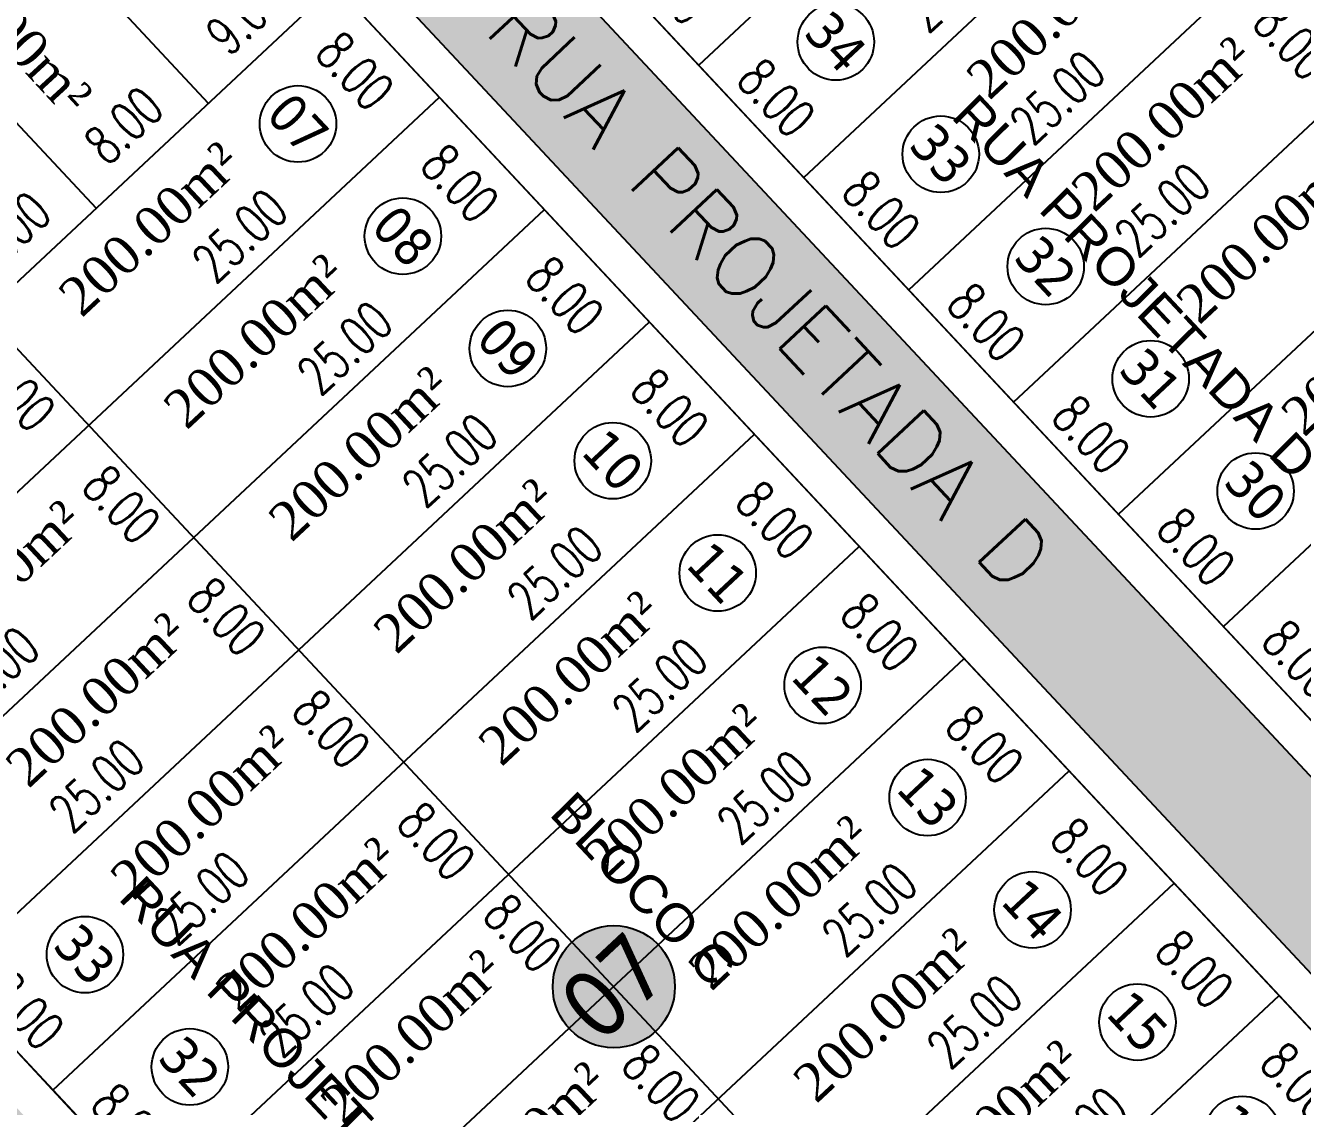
# Model space of a CAD drawing. Header units: metres. Extents: x 437145 to 437701, y 9614495 to 9615043.
# Drawn here: x 437364.6 to 437431.1, y 9614734.7 to 9614791 of the extents above; entities that cross this region are included whole.
import ezdxf

# ---------------------------------------------------------------- set-up
doc = ezdxf.new("R2010")
doc.units = ezdxf.units.M
doc.header["$PDMODE"] = 35
doc.header["$PDSIZE"] = 0.1
for name, color, linetype in [('ADUTORA', 90, 'Continuous'), ('Auxiliar', 7, 'Continuous'), ('COTAS', 10, 'Continuous'), ('Layer3', 1, 'Continuous'), ('M_FIO', 32, 'Continuous'), ('ÁREA', 7, 'Continuous')]:
    doc.layers.add(name, color=color, linetype=linetype)
doc.styles.add('ARIAL', font='arial.ttf')
doc.styles.add('COTAS', font='romans.shx', dxfattribs={"width": 0.7})
doc.styles.add('symplex', font='simplex.shx', dxfattribs={"bigfont": 'bigfont.shx'})
doc.styles.add('tahoma', font='tahoma.ttf')
doc.styles.add('ÁREA', font='times.ttf', dxfattribs={"height": 2})
doc.dimstyles.new('C-75', dxfattribs={"dimtxt": 2, "dimasz": 0.2, "dimexe": 0, "dimexo": 0, "dimgap": 1, "dimtad": 0, "dimzin": 4, "dimdsep": 46, "dimtxsty": 'COTAS', "dimblk1": 'BOL-COT', "dimblk2": 'BOL-COT', "dimsah": 1, "dimcen": 0.1, "dimse1": 1, "dimse2": 1, "dimsd1": 1, "dimsd2": 1, "dimclrd": 8, "dimclre": 256, "dimaunit": 1, "dimadec": 3, "dimazin": 0, "dimtfac": 0.5, "dimtix": 1, "dimtmove": 0, "dimatfit": 3, "dimldrblk": 'BOL-COT', "dimfxl": 1, "dimtolj": 1, "dimtzin": 0, "dimarcsym": 0})

# ---------------------------------------------------------------- blocks, each defined once
blk = doc.blocks.new('*D365')
at = {"layer": 'Defpoints', "color": 0, "transparency": 16777216}
for p in [(2593.273511993223, 1127.708758509117), (2585.273579107271, 1125.548344210121), (2593.273579103722, 1125.548592748451)]:
    blk.add_point(p, dxfattribs=at)
at = {"layer": 'Layer3', "transparency": 16777216, "insert": (2589.273511994998, 1127.708634239952), "char_height": 2, "attachment_point": 5, "rotation": 0.0017800246711557725, "style": 'COTAS'}
blk.add_mtext('\\A1;8.00', dxfattribs=at)
blk = doc.blocks.new('BOL-COT')
at = {"layer": 'COTAS'}
for p, q in [((-1.999999999999943, 8.53e-14), (2, 8.53e-14)), ((0, -2.999999999999971), (0, 3.000000000000028))]:
    blk.add_line(p, q, dxfattribs=at)
blk.add_circle((0, 0), 0.4, dxfattribs=at)
blk = doc.blocks.new('*D367')
at = {"layer": 'Defpoints', "color": 0, "transparency": 16777216}
for p in [(2593.27269027268, 1150.548592303279), (2591.643103633856, 1125.548570678549), (2593.273579102032, 1125.548628647211)]:
    blk.add_point(p, dxfattribs=at)
at = {"layer": 'Layer3', "transparency": 16777216, "insert": (2591.64265921918, 1138.048552506583), "char_height": 2, "attachment_point": 5, "rotation": 270.00203704978435, "style": 'COTAS'}
blk.add_mtext('\\A1;25.00', dxfattribs=at)
blk = doc.blocks.new('*D368')
at = {"layer": 'Defpoints', "color": 0, "transparency": 16777216}
for p in [(2601.273511989958, 1127.709042935032), (2593.273579102616, 1125.548628639761), (2601.273579098948, 1125.548877172503)]:
    blk.add_point(p, dxfattribs=at)
at = {"layer": 'Layer3', "transparency": 16777216, "insert": (2597.273511991792, 1127.708918668661), "char_height": 2, "attachment_point": 5, "rotation": 0.0017799846505465067, "style": 'COTAS'}
blk.add_mtext('\\A1;8.00', dxfattribs=at)
blk = doc.blocks.new('*D370')
at = {"layer": 'Defpoints', "color": 0, "transparency": 16777216}
for p in [(2601.272690268026, 1150.548876731056), (2599.643103630132, 1125.54885510073), (2601.273579097494, 1125.5489130694)]:
    blk.add_point(p, dxfattribs=at)
at = {"layer": 'Layer3', "transparency": 16777216, "insert": (2599.642659215397, 1138.048836931559), "char_height": 2, "attachment_point": 5, "rotation": 270.0020370500507, "style": 'COTAS'}
blk.add_mtext('\\A1;25.00', dxfattribs=at)
blk = doc.blocks.new('*D373')
at = {"layer": 'Defpoints', "color": 0, "transparency": 16777216}
for p in [(2601.273508368487, 1127.549213817674), (2601.273579097902, 1125.548914814699), (2610.273579100986, 1125.549233049485)]:
    blk.add_point(p, dxfattribs=at)
at = {"layer": 'Layer3', "transparency": 16777216, "insert": (2605.773508370029, 1127.549372935067), "char_height": 2, "attachment_point": 5, "rotation": 0.0020259455712132377, "style": 'COTAS'}
blk.add_mtext('\\A1;9.00', dxfattribs=at)
blk = doc.blocks.new('*D374')
at = {"layer": 'Defpoints', "color": 0, "transparency": 16777216}
for p in [(2610.273579100753, 1125.54923304576), (2607.994144221093, 1117.549151997781), (2610.273863527715, 1117.549233049486)]:
    blk.add_point(p, dxfattribs=at)
at = {"layer": 'Layer3', "transparency": 16777216, "insert": (2607.994002007612, 1121.549151995918), "char_height": 2, "attachment_point": 5, "rotation": 270.0020370580631, "style": 'COTAS'}
blk.add_mtext('\\A1;8.00', dxfattribs=at)
blk = doc.blocks.new('*D375')
at = {"layer": 'Defpoints', "color": 0, "transparency": 16777216}
for p in [(2585.273797940639, 1119.392078413028), (2585.273863491568, 1117.548344221297), (2610.273863527074, 1117.549233055073)]:
    blk.add_point(p, dxfattribs=at)
at = {"layer": 'Layer3', "transparency": 16777216, "insert": (2597.773797958392, 1119.392522829916), "char_height": 2, "attachment_point": 5, "rotation": 0.0020370569586835563, "style": 'COTAS'}
blk.add_mtext('\\A1;25.00', dxfattribs=at)
blk = doc.blocks.new('*D377')
at = {"layer": 'Defpoints', "color": 0, "transparency": 16777216}
for p in [(2581.176768762257, 1125.370342817488), (2581.17705318823, 1117.370342824939), (2583.707675466657, 1117.370432796777)]:
    blk.add_point(p, dxfattribs=at)
at = {"layer": 'Layer3', "transparency": 16777216, "insert": (2583.707533253672, 1121.370432800013), "char_height": 2, "attachment_point": 5, "rotation": 270.00203705097704, "style": 'COTAS'}
blk.add_mtext('\\A1;8.00', dxfattribs=at)
blk = doc.blocks.new('*D378')
at = {"layer": 'Defpoints', "color": 0, "transparency": 16777216}
for p in [(2585.273073428746, 1119.583527488965), (2560.27386386334, 1117.538638661015), (2585.273863532663, 1117.54834422316)]:
    blk.add_point(p, dxfattribs=at)
at = {"layer": 'Layer3', "transparency": 16777216, "insert": (2572.773073594084, 1119.578674707893), "char_height": 2, "attachment_point": 5, "rotation": 0.02224350912404781, "style": 'COTAS'}
blk.add_mtext('\\A1;25.00', dxfattribs=at)
blk = doc.blocks.new('*D379')
at = {"layer": 'Defpoints', "color": 0, "transparency": 16777216}
for p in [(2610.273863527774, 1117.549233051348), (2607.994428646834, 1109.549152003965), (2610.274147952639, 1109.549233055073)]:
    blk.add_point(p, dxfattribs=at)
at = {"layer": 'Layer3', "transparency": 16777216, "insert": (2607.9942864344, 1113.549152002103), "char_height": 2, "attachment_point": 5, "rotation": 270.00203704305534, "style": 'COTAS'}
blk.add_mtext('\\A1;8.00', dxfattribs=at)
blk = doc.blocks.new('*D380')
at = {"layer": 'Defpoints', "color": 0, "transparency": 16777216}
for p in [(2585.274082367003, 1111.392078422341), (2585.274147917656, 1109.548344228747), (2610.274147951941, 1109.549233058798)]:
    blk.add_point(p, dxfattribs=at)
at = {"layer": 'Layer3', "transparency": 16777216, "insert": (2597.774082384144, 1111.392522837366), "char_height": 2, "attachment_point": 5, "rotation": 0.002037048421005068, "style": 'COTAS'}
blk.add_mtext('\\A1;25.00', dxfattribs=at)
blk = doc.blocks.new('*D382')
at = {"layer": 'Defpoints', "color": 0, "transparency": 16777216}
for p in [(2581.177053187299, 1117.370342823076), (2581.177337613272, 1109.370342832389), (2583.707959892515, 1109.370432804227)]:
    blk.add_point(p, dxfattribs=at)
at = {"layer": 'Layer3', "transparency": 16777216, "insert": (2583.707817679528, 1113.370432805601), "char_height": 2, "attachment_point": 5, "rotation": 270.0020370509775, "style": 'COTAS'}
blk.add_mtext('\\A1;8.00', dxfattribs=at)
blk = doc.blocks.new('*D383')
at = {"layer": 'Defpoints', "color": 0, "transparency": 16777216}
for p in [(2585.273357853785, 1111.583527496415), (2560.274148288207, 1109.53863866474), (2585.274147957703, 1109.548344226885)]:
    blk.add_point(p, dxfattribs=at)
at = {"layer": 'Layer3', "transparency": 16777216, "insert": (2572.773358019037, 1111.578674715343), "char_height": 2, "attachment_point": 5, "rotation": 0.022243509123881653, "style": 'COTAS'}
blk.add_mtext('\\A1;25.00', dxfattribs=at)
blk = doc.blocks.new('*D384')
at = {"layer": 'Defpoints', "color": 0, "transparency": 16777216}
for p in [(2610.274147951824, 1109.549233056936), (2607.994713062036, 1101.549152013229), (2610.274432376865, 1101.549233064386)]:
    blk.add_point(p, dxfattribs=at)
at = {"layer": 'Layer3', "transparency": 16777216, "insert": (2607.994570849516, 1105.549152009503), "char_height": 2, "attachment_point": 5, "rotation": 270.0020370443069, "style": 'COTAS'}
blk.add_mtext('\\A1;8.00', dxfattribs=at)
blk = doc.blocks.new('*D385')
at = {"layer": 'Defpoints', "color": 0, "transparency": 16777216}
for p in [(2585.274366790938, 1103.392078431654), (2585.274432341592, 1101.548344238061), (2610.27443237611, 1101.549233068112)]:
    blk.add_point(p, dxfattribs=at)
at = {"layer": 'Layer3', "transparency": 16777216, "insert": (2597.774366808196, 1103.39252284668), "char_height": 2, "attachment_point": 5, "rotation": 0.002037048421005068, "style": 'COTAS'}
blk.add_mtext('\\A1;25.00', dxfattribs=at)
blk = doc.blocks.new('*D387')
at = {"layer": 'Defpoints', "color": 0, "transparency": 16777216}
for p in [(2581.177337611409, 1109.370342832389), (2581.17762203843, 1101.370342843565), (2583.708244317381, 1101.370432815735)]:
    blk.add_point(p, dxfattribs=at)
at = {"layer": 'Layer3', "transparency": 16777216, "insert": (2583.70810210387, 1105.370432813051), "char_height": 2, "attachment_point": 5, "rotation": 270.00203705848185, "style": 'COTAS'}
blk.add_mtext('\\A1;8.00', dxfattribs=at)
blk = doc.blocks.new('*D388')
at = {"layer": 'Defpoints', "color": 0, "transparency": 16777216}
for p in [(2585.273642278658, 1103.58352749269), (2560.274432712491, 1101.538638675916), (2585.274432382571, 1101.548344238061)]:
    blk.add_point(p, dxfattribs=at)
at = {"layer": 'Layer3', "transparency": 16777216, "insert": (2572.773642443618, 1103.578674711618), "char_height": 2, "attachment_point": 5, "rotation": 0.02224350912337172, "style": 'COTAS'}
blk.add_mtext('\\A1;25.00', dxfattribs=at)
blk = doc.blocks.new('*D389')
at = {"layer": 'Defpoints', "color": 0, "transparency": 16777216}
for p in [(2610.274432378671, 1101.549233066249), (2607.994997497149, 1093.549152014561), (2610.274716805574, 1093.549233066249)]:
    blk.add_point(p, dxfattribs=at)
at = {"layer": 'Layer3', "transparency": 16777216, "insert": (2607.994855283696, 1097.549152014561), "char_height": 2, "attachment_point": 5, "rotation": 270.0020370576452, "style": 'COTAS'}
blk.add_mtext('\\A1;8.00', dxfattribs=at)
blk = doc.blocks.new('*D390')
at = {"layer": 'Defpoints', "color": 0, "transparency": 16777216}
for p in [(2585.274651218969, 1095.392078439105), (2585.274716769485, 1093.548344241786), (2610.274716803828, 1093.549233069974)]:
    blk.add_point(p, dxfattribs=at)
at = {"layer": 'Layer3', "transparency": 16777216, "insert": (2597.77465123614, 1095.392522853199), "char_height": 2, "attachment_point": 5, "rotation": 0.002037044152142905, "style": 'COTAS'}
blk.add_mtext('\\A1;25.00', dxfattribs=at)
blk = doc.blocks.new('*D391')
at = {"layer": 'Defpoints', "color": 0, "transparency": 16777216}
for p in [(2560.274432400615, 1101.54745540801), (2560.274716825714, 1093.547455409873), (2562.066881121626, 1093.547519126936)]:
    blk.add_point(p, dxfattribs=at)
at = {"layer": 'Layer3', "transparency": 16777216, "insert": (2562.066738909076, 1097.547519126004), "char_height": 2, "attachment_point": 5, "rotation": 270.00203704472233, "style": 'COTAS'}
blk.add_mtext('\\A1;8.00', dxfattribs=at)
blk = doc.blocks.new('*D392')
at = {"layer": 'Defpoints', "color": 0, "transparency": 16777216}
for p in [(2581.177622040176, 1101.37034283984), (2581.177906465159, 1093.370342845428), (2583.708528746817, 1093.370432816954)]:
    blk.add_point(p, dxfattribs=at)
at = {"layer": 'Layer3', "transparency": 16777216, "insert": (2583.708386534325, 1097.37043282609), "char_height": 2, "attachment_point": 5, "rotation": 270.0020370438896, "style": 'COTAS'}
blk.add_mtext('\\A1;8.00', dxfattribs=at)
blk = doc.blocks.new('*D393')
at = {"layer": 'Defpoints', "color": 0, "transparency": 16777216}
for p in [(2585.273926706397, 1095.583527502003), (2560.274717140093, 1093.538638677779), (2585.274716810463, 1093.548344241786)]:
    blk.add_point(p, dxfattribs=at)
at = {"layer": 'Layer3', "transparency": 16777216, "insert": (2572.773926871212, 1095.57867472), "char_height": 2, "attachment_point": 5, "rotation": 0.0222435133919821, "style": 'COTAS'}
blk.add_mtext('\\A1;25.00', dxfattribs=at)
blk = doc.blocks.new('*D394')
at = {"layer": 'Defpoints', "color": 0, "transparency": 16777216}
for p in [(2610.274716801731, 1093.549233064386), (2607.995281917357, 1085.549152024156), (2610.275001227646, 1085.549233075562)]:
    blk.add_point(p, dxfattribs=at)
at = {"layer": 'Layer3', "transparency": 16777216, "insert": (2607.9951397044, 1089.549152018568), "char_height": 2, "attachment_point": 5, "rotation": 270.00203705056106, "style": 'COTAS'}
blk.add_mtext('\\A1;8.00', dxfattribs=at)
blk = doc.blocks.new('*D395')
at = {"layer": 'Defpoints', "color": 0, "transparency": 16777216}
for p in [(2585.274935642147, 1087.392078448418), (2585.275001192664, 1085.548344251099), (2610.27500122689, 1085.549233079287)]:
    blk.add_point(p, dxfattribs=at)
at = {"layer": 'Layer3', "transparency": 16777216, "insert": (2597.77493565926, 1087.392522862512), "char_height": 2, "attachment_point": 5, "rotation": 0.002037044152142905, "style": 'COTAS'}
blk.add_mtext('\\A1;25.00', dxfattribs=at)
blk = doc.blocks.new('*D396')
at = {"layer": 'Defpoints', "color": 0, "transparency": 16777216}
for p in [(2560.274716823619, 1093.54745540801), (2560.275001248718, 1085.547455415461), (2562.06716554591, 1085.547519132524)]:
    blk.add_point(p, dxfattribs=at)
at = {"layer": 'Layer3', "transparency": 16777216, "insert": (2562.067023333361, 1089.547519128799), "char_height": 2, "attachment_point": 5, "rotation": 270.0020370447238, "style": 'COTAS'}
blk.add_mtext('\\A1;8.00', dxfattribs=at)
blk = doc.blocks.new('*D397')
at = {"layer": 'Defpoints', "color": 0, "transparency": 16777216}
for p in [(2581.177906462249, 1093.370342843566), (2581.178190888279, 1085.370342849154), (2583.708813170578, 1085.37043282101)]:
    blk.add_point(p, dxfattribs=at)
at = {"layer": 'Layer3', "transparency": 16777216, "insert": (2583.708670957562, 1089.370432829815), "char_height": 2, "attachment_point": 5, "rotation": 270.0020370513935, "style": 'COTAS'}
blk.add_mtext('\\A1;8.00', dxfattribs=at)
blk = doc.blocks.new('*D398')
at = {"layer": 'Defpoints', "color": 0, "transparency": 16777216}
for p in [(2585.274211129604, 1087.583527526218), (2560.275001563214, 1085.53863868523), (2585.275001233526, 1085.548344247374)]:
    blk.add_point(p, dxfattribs=at)
at = {"layer": 'Layer3', "transparency": 16777216, "insert": (2572.774211294448, 1087.578674745146), "char_height": 2, "attachment_point": 5, "rotation": 0.022243509123153996, "style": 'COTAS'}
blk.add_mtext('\\A1;25.00', dxfattribs=at)
blk = doc.blocks.new('*D399')
at = {"layer": 'Defpoints', "color": 0, "transparency": 16777216}
for p in [(2610.275001228695, 1085.549233077425), (2607.995566350257, 1077.549152028147), (2610.275285653677, 1077.549233079287)]:
    blk.add_point(p, dxfattribs=at)
at = {"layer": 'Layer3', "transparency": 16777216, "insert": (2607.995424137766, 1081.549152027215), "char_height": 2, "attachment_point": 5, "rotation": 270.00203704388855, "style": 'COTAS'}
blk.add_mtext('\\A1;8.00', dxfattribs=at)
blk = doc.blocks.new('*D400')
at = {"layer": 'Defpoints', "color": 0, "transparency": 16777216}
for p in [(2585.275220067924, 1079.392078452143), (2585.275285618578, 1077.548344254825), (2610.275285652863, 1077.549233084875)]:
    blk.add_point(p, dxfattribs=at)
at = {"layer": 'Layer3', "transparency": 16777216, "insert": (2597.775220085066, 1079.392522867168), "char_height": 2, "attachment_point": 5, "rotation": 0.002037048421005068, "style": 'COTAS'}
blk.add_mtext('\\A1;25.00', dxfattribs=at)
blk = doc.blocks.new('*D401')
at = {"layer": 'Defpoints', "color": 0, "transparency": 16777216}
for p in [(2581.189262419672, 1086.813742069859), (2581.189546844888, 1078.813742081035), (2583.72016912608, 1078.813832052633)]:
    blk.add_point(p, dxfattribs=at)
at = {"layer": 'Layer3', "transparency": 16777216, "insert": (2583.720026913472, 1082.813832048658), "char_height": 2, "attachment_point": 5, "rotation": 270.0020370455585, "style": 'COTAS'}
blk.add_mtext('\\A1;8.00', dxfattribs=at)
blk = doc.blocks.new('*D402')
at = {"layer": 'Defpoints', "color": 0, "transparency": 16777216}
for p in [(2610.275285653794, 1077.54923308115), (2607.995850771748, 1069.549152033752), (2610.275570078719, 1069.549233084876)]:
    blk.add_point(p, dxfattribs=at)
at = {"layer": 'Layer3', "transparency": 16777216, "insert": (2607.995708559285, 1073.549152031889), "char_height": 2, "attachment_point": 5, "rotation": 270.0020370434722, "style": 'COTAS'}
blk.add_mtext('\\A1;8.00', dxfattribs=at)
blk = doc.blocks.new('*D403')
at = {"layer": 'Defpoints', "color": 0, "transparency": 16777216}
for p in [(2585.275504493161, 1071.392078454006), (2585.275570043677, 1069.548344260412), (2610.275570078894, 1069.5492330886)]:
    blk.add_point(p, dxfattribs=at)
at = {"layer": 'Layer3', "transparency": 16777216, "insert": (2597.775504510769, 1071.3925228681), "char_height": 2, "attachment_point": 5, "rotation": 0.0020370441520397727, "style": 'COTAS'}
blk.add_mtext('\\A1;25.00', dxfattribs=at)
blk = doc.blocks.new('*D405')
at = {"layer": 'Defpoints', "color": 0, "transparency": 16777216}
for p in [(2581.124103207864, 1076.178209221321), (2581.124387634883, 1068.178209230634), (2583.655009914533, 1068.178299202804)]:
    blk.add_point(p, dxfattribs=at)
at = {"layer": 'Layer3', "transparency": 16777216, "insert": (2583.654867701023, 1072.178299201983), "char_height": 2, "attachment_point": 5, "rotation": 270.0020370584814, "style": 'COTAS'}
blk.add_mtext('\\A1;8.00', dxfattribs=at)
blk = doc.blocks.new('*D406')
at = {"layer": 'Defpoints', "color": 0, "transparency": 16777216}
for p in [(2585.274779980621, 1071.58352752808), (2560.275570415159, 1069.538638696405), (2585.275570084539, 1069.54834425855)]:
    blk.add_point(p, dxfattribs=at)
at = {"layer": 'Layer3', "transparency": 16777216, "insert": (2572.774780145931, 1071.578674747008), "char_height": 2, "attachment_point": 5, "rotation": 0.022243509123984786, "style": 'COTAS'}
blk.add_mtext('\\A1;25.00', dxfattribs=at)
blk = doc.blocks.new('*D407')
at = {"layer": 'Defpoints', "color": 0, "transparency": 16777216}
for p in [(2610.275570078719, 1069.549233084875), (2607.996135197139, 1061.549152042484), (2610.275854505681, 1061.549233094189)]:
    blk.add_point(p, dxfattribs=at)
at = {"layer": 'Layer3', "transparency": 16777216, "insert": (2607.995992983657, 1065.549152037827), "char_height": 2, "attachment_point": 5, "rotation": 270.0020370580645, "style": 'COTAS'}
blk.add_mtext('\\A1;8.00', dxfattribs=at)
blk = doc.blocks.new('*D408')
at = {"layer": 'Defpoints', "color": 0, "transparency": 16777216}
for p in [(2585.275788918626, 1063.392078448418), (2585.275854469417, 1061.548344266), (2610.275854503934, 1061.549233097914)]:
    blk.add_point(p, dxfattribs=at)
at = {"layer": 'Layer3', "transparency": 16777216, "insert": (2597.775788935884, 1063.392522864375), "char_height": 2, "attachment_point": 5, "rotation": 0.00203705268987296, "style": 'COTAS'}
blk.add_mtext('\\A1;25.00', dxfattribs=at)
blk = doc.blocks.new('*D412')
at = {"layer": 'Defpoints', "color": 0, "transparency": 16777216}
for p in [(2610.275854503817, 1061.549233094188), (2607.996419622644, 1053.549152044645), (2610.276138929731, 1053.549233096051)]:
    blk.add_point(p, dxfattribs=at)
at = {"layer": 'Layer3', "transparency": 16777216, "insert": (2607.996277409687, 1057.549152043713), "char_height": 2, "attachment_point": 5, "rotation": 270.0020370505587, "style": 'COTAS'}
blk.add_mtext('\\A1;8.00', dxfattribs=at)
blk = doc.blocks.new('*D413')
at = {"layer": 'Defpoints', "color": 0, "transparency": 16777216}
for p in [(2585.276073343263, 1055.392078480083), (2585.276138893644, 1053.548344273451), (2610.276138928103, 1053.549233099777)]:
    blk.add_point(p, dxfattribs=at)
at = {"layer": 'Layer3', "transparency": 16777216, "insert": (2597.776073360493, 1055.392522893246), "char_height": 2, "attachment_point": 5, "rotation": 0.0020370398832807433, "style": 'COTAS'}
blk.add_mtext('\\A1;25.00', dxfattribs=at)
blk = doc.blocks.new('*D417')
at = {"layer": 'Defpoints', "color": 0, "transparency": 16777216}
for p in [(2610.276138928802, 1053.549233096051), (2607.99670404693, 1045.549152053975), (2610.276423354657, 1045.549233105364)]:
    blk.add_point(p, dxfattribs=at)
at = {"layer": 'Layer3', "transparency": 16777216, "insert": (2607.996561834001, 1049.549152049319), "char_height": 2, "attachment_point": 5, "rotation": 270.00203705014377, "style": 'COTAS'}
blk.add_mtext('\\A1;8.00', dxfattribs=at)
blk = doc.blocks.new('*D418')
at = {"layer": 'Defpoints', "color": 0, "transparency": 16777216}
for p in [(2585.276357768147, 1047.392078472632), (2585.276423318801, 1045.548344279039), (2610.276423352911, 1045.54923310909)]:
    blk.add_point(p, dxfattribs=at)
at = {"layer": 'Layer3', "transparency": 16777216, "insert": (2597.776357785201, 1047.392522887658), "char_height": 2, "attachment_point": 5, "rotation": 0.002037048421005068, "style": 'COTAS'}
blk.add_mtext('\\A1;25.00', dxfattribs=at)
blk = doc.blocks.new('*D472')
at = {"layer": 'Defpoints', "color": 0, "transparency": 16777216}
for p in [(2621.273863521953, 1117.549624137911), (2621.274147946936, 1109.549624141637), (2623.066312243313, 1109.549687858674)]:
    blk.add_point(p, dxfattribs=at)
at = {"layer": 'Layer3', "transparency": 16777216, "insert": (2623.066170030821, 1113.549687856812), "char_height": 2, "attachment_point": 5, "rotation": 270.0020370438891, "style": 'COTAS'}
blk.add_mtext('\\A1;8.00', dxfattribs=at)
blk = doc.blocks.new('*D474')
at = {"layer": 'Defpoints', "color": 0, "transparency": 16777216}
for p in [(2646.273357827335, 1111.585696243081), (2646.27414793186, 1109.550512975413), (2621.274148260558, 1109.540807405818)]:
    blk.add_point(p, dxfattribs=at)
at = {"layer": 'Layer3', "transparency": 16777216, "insert": (2633.773357991684, 1111.580843458283), "char_height": 2, "attachment_point": 5, "rotation": 0.02224352619775021, "style": 'COTAS'}
blk.add_mtext('\\A1;25.00', dxfattribs=at)
blk = doc.blocks.new('*D477')
at = {"layer": 'Defpoints', "color": 0, "transparency": 16777216}
for p in [(2621.27414794612, 1109.549624143499), (2621.274432370987, 1101.549624152813), (2623.066596667364, 1101.549687869824)]:
    blk.add_point(p, dxfattribs=at)
at = {"layer": 'Layer3', "transparency": 16777216, "insert": (2623.066454454931, 1105.549687865167), "char_height": 2, "attachment_point": 5, "rotation": 270.00203704305676, "style": 'COTAS'}
blk.add_mtext('\\A1;8.00', dxfattribs=at)
blk = doc.blocks.new('*D479')
at = {"layer": 'Defpoints', "color": 0, "transparency": 16777216}
for p in [(2646.273642252288, 1103.585696244943), (2621.274432684726, 1101.540807424444), (2646.274432356202, 1101.550512986589)]:
    blk.add_point(p, dxfattribs=at)
at = {"layer": 'Layer3', "transparency": 16777216, "insert": (2633.77364241655, 1103.580843463871), "char_height": 2, "attachment_point": 5, "rotation": 0.0222435091221284, "style": 'COTAS'}
blk.add_mtext('\\A1;25.00', dxfattribs=at)
blk = doc.blocks.new('*D482')
at = {"layer": 'Defpoints', "color": 0, "transparency": 16777216}
for p in [(2621.27443237285, 1101.549624152812), (2621.274716799929, 1093.549624158401), (2623.066881093279, 1093.549687875907)]:
    blk.add_point(p, dxfattribs=at)
at = {"layer": 'Layer3', "transparency": 16777216, "insert": (2623.06673887974, 1097.549687873113), "char_height": 2, "attachment_point": 5, "rotation": 270.0020370588973, "style": 'COTAS'}
blk.add_mtext('\\A1;8.00', dxfattribs=at)
blk = doc.blocks.new('*D484')
at = {"layer": 'Defpoints', "color": 0, "transparency": 16777216}
for p in [(2646.273926679224, 1095.585696252394), (2621.274717113376, 1093.540807428169), (2646.274716782989, 1093.550512988451)]:
    blk.add_point(p, dxfattribs=at)
at = {"layer": 'Layer3', "transparency": 16777216, "insert": (2633.773926844418, 1095.580843472253), "char_height": 2, "attachment_point": 5, "rotation": 0.022243504854916035, "style": 'COTAS'}
blk.add_mtext('\\A1;25.00', dxfattribs=at)
blk = doc.blocks.new('*D487')
at = {"layer": 'Defpoints', "color": 0, "transparency": 16777216}
for p in [(2621.27471679597, 1093.549624156538), (2621.275001222, 1085.549624163988), (2623.067165513955, 1085.54968788126)]:
    blk.add_point(p, dxfattribs=at)
at = {"layer": 'Layer3', "transparency": 16777216, "insert": (2623.067023300939, 1089.549687877536), "char_height": 2, "attachment_point": 5, "rotation": 270.00203705139387, "style": 'COTAS'}
blk.add_mtext('\\A1;8.00', dxfattribs=at)
blk = doc.blocks.new('*D488')
at = {"layer": 'Defpoints', "color": 0, "transparency": 16777216}
for p in [(2642.17790643553, 1093.372511590231), (2642.178190860688, 1085.372511597681), (2644.708813139815, 1085.372601569261)]:
    blk.add_point(p, dxfattribs=at)
at = {"layer": 'Layer3', "transparency": 16777216, "insert": (2644.708670927236, 1089.372601574618), "char_height": 2, "attachment_point": 5, "rotation": 270.00203704514064, "style": 'COTAS'}
blk.add_mtext('\\A1;8.00', dxfattribs=at)
blk = doc.blocks.new('*D489')
at = {"layer": 'Defpoints', "color": 0, "transparency": 16777216}
for p in [(2646.274211102169, 1087.585696259844), (2621.275001535448, 1085.540807431895), (2646.275001205935, 1085.550512992176)]:
    blk.add_point(p, dxfattribs=at)
at = {"layer": 'Layer3', "transparency": 16777216, "insert": (2633.774211266926, 1087.580843479703), "char_height": 2, "attachment_point": 5, "rotation": 0.02224350485413681, "style": 'COTAS'}
blk.add_mtext('\\A1;25.00', dxfattribs=at)
blk = doc.blocks.new('*D492')
at = {"layer": 'Defpoints', "color": 0, "transparency": 16777216}
for p in [(2642.174668986141, 1086.904543355438), (2642.174953413104, 1078.904543362889), (2644.705575691618, 1078.90463333504)]:
    blk.add_point(p, dxfattribs=at)
at = {"layer": 'Layer3', "transparency": 16777216, "insert": (2644.705433478137, 1082.904633324924), "char_height": 2, "attachment_point": 5, "rotation": 270.002037058064, "style": 'COTAS'}
blk.add_mtext('\\A1;8.00', dxfattribs=at)
blk = doc.blocks.new('*D495')
at = {"layer": 'Defpoints', "color": 0, "transparency": 16777216}
for p in [(2621.275285648032, 1077.549624171439), (2621.275570072957, 1069.549624173302), (2623.067734368403, 1069.549687890326)]:
    blk.add_point(p, dxfattribs=at)
at = {"layer": 'Layer3', "transparency": 16777216, "insert": (2623.06759215594, 1073.549687889395), "char_height": 2, "attachment_point": 5, "rotation": 270.0020370434717, "style": 'COTAS'}
blk.add_mtext('\\A1;8.00', dxfattribs=at)
blk = doc.blocks.new('*D497')
at = {"layer": 'Defpoints', "color": 0, "transparency": 16777216}
for p in [(2646.274779953813, 1071.585696269158), (2621.275570387452, 1069.540807443071), (2646.27557005788, 1069.550513007077)]:
    blk.add_point(p, dxfattribs=at)
at = {"layer": 'Layer3', "transparency": 16777216, "insert": (2633.774780118599, 1071.580843487154), "char_height": 2, "attachment_point": 5, "rotation": 0.022243513391919073, "style": 'COTAS'}
blk.add_mtext('\\A1;25.00', dxfattribs=at)
blk = doc.blocks.new('*D500')
at = {"layer": 'Defpoints', "color": 0, "transparency": 16777216}
for p in [(2621.275570072956, 1069.549624173302), (2621.275854498929, 1061.549624182615), (2623.068018792919, 1061.549687899874)]:
    blk.add_point(p, dxfattribs=at)
at = {"layer": 'Layer3', "transparency": 16777216, "insert": (2623.067876579933, 1065.549687895218), "char_height": 2, "attachment_point": 5, "rotation": 270.0020370509775, "style": 'COTAS'}
blk.add_mtext('\\A1;8.00', dxfattribs=at)
blk = doc.blocks.new('*D502')
at = {"layer": 'Defpoints', "color": 0, "transparency": 16777216}
for p in [(2646.275064378915, 1063.585696267295), (2621.275854812435, 1061.540807448658), (2646.275854482979, 1061.550513012666)]:
    blk.add_point(p, dxfattribs=at)
at = {"layer": 'Layer3', "transparency": 16777216, "insert": (2633.775064543643, 1063.580843485291), "char_height": 2, "attachment_point": 5, "rotation": 0.022243513391815937, "style": 'COTAS'}
blk.add_mtext('\\A1;25.00', dxfattribs=at)
blk = doc.blocks.new('*D812')
at = {"layer": 'Defpoints', "color": 0, "transparency": 16777216}
for p in [(2621.275001219672, 1085.549624154675), (2621.275285645645, 1077.549624160263), (2623.067449941498, 1077.549687877522)]:
    blk.add_point(p, dxfattribs=at)
at = {"layer": 'Layer3', "transparency": 16777216, "insert": (2623.067307728512, 1081.549687874728), "char_height": 2, "attachment_point": 5, "rotation": 270.0020370509765, "style": 'COTAS'}
blk.add_mtext('\\A1;8.00', dxfattribs=at)
blk = doc.blocks.new('atutu')
h = blk.add_hatch(color=252)
h.dxf.hatch_style = 1
h.paths.add_polyline_path([(2863.27140678136, 1159.558238957408), (2832.441365581961, 1159.557143029156), (2829.269912204845, 1162.728995614085), (2829.271411739139, 1186.557193566445), (2822.271411752119, 1186.556761926371), (2822.269912194019, 1162.728213547128), (2819.09828051572, 1159.556668717745), (2712.443942977023, 1159.552877426478), (2709.272258869338, 1162.724336050782), (2709.271411981923, 1186.548470260906), (2702.271411822259, 1186.552842710498), (2702.272258873936, 1162.724087221879), (2699.100800246664, 1159.552403111342), (2531.943943363696, 1159.546461113128), (2528.772258974577, 1162.717918372113), (2528.771411935881, 1186.546327062282), (2521.771411945776, 1186.546083545643), (2521.772258983716, 1162.717701955098), (2518.600845955045, 1159.545986803579), (2436.443943144952, 1159.54306633431), (2433.2734401203, 1162.71334396522), (2433.272602327134, 1186.281645370978), (2426.272602420324, 1186.281645370978), (2426.281634772279, 928.7582939084205), (2433.281757170125, 928.7429307180973), (2433.279530455964, 991.3835418525669), (2436.438828028122, 994.5430630039009), (2521.436665092793, 994.5460849482151), (2521.436663749652, 994.5460745378914), (2524.218322191311, 994.5462978762192), (2531.21832219556, 994.5462978762192), (2534.779809492489, 994.5465489349843), (2534.768827719056, 994.5465589541527), (2792.106664956047, 994.5557081423284), (2795.278350587318, 991.384248027909), (2795.280577226275, 928.7558006759319), (2802.280577230408, 928.7558006759319), (2802.278350192495, 991.3954800054016), (2805.438827599015, 994.5561821426782), (2853.117648044625, 994.5578772801491), (2856.278350169154, 991.3973998952242), (2856.280577190186, 928.7582247092904), (2863.271366820345, 928.7582182477745)])
h.paths.add_polyline_path([(2612.272733265674, 1149.377741661254), (2612.277876275673, 1004.720887549552), (2609.106416146004, 1001.549201898608), (2561.449562127493, 1001.547507541585), (2558.277876297152, 1004.718967855308), (2558.272733288899, 1149.375821790058), (2561.444193402853, 1152.547507431689), (2609.101047624275, 1152.549201786849)], flags=16)
h.paths.add_polyline_path([(2619.272733261599, 1149.377990736025), (2622.444193176891, 1152.549676178354), (2670.101047609316, 1152.551370531651), (2673.272733240237, 1149.379910415369), (2673.277876248957, 1004.723056471306), (2670.106415938784, 1001.551370641547), (2622.449562099786, 1001.549676290113), (2619.277876271133, 1004.721136598247)], flags=16)
h.paths.add_polyline_path([(2551.272733292741, 1149.375572922039), (2551.277876301635, 1004.71871880475), (2548.106416166318, 1001.54703315008), (2500.449561969459, 1001.545338791195), (2497.277876336617, 1004.716798911202), (2497.27273331678, 1149.373653047118), (2500.444193430443, 1152.545338683161), (2548.101047658676, 1152.547033038321)], flags=16)
h.paths.add_polyline_path([(2680.272733235522, 1149.38015928525), (2683.444193349302, 1152.551844926882), (2731.101047563856, 1152.553539282042), (2734.272733212822, 1149.382079150859), (2734.277876221657, 1004.725225419137), (2731.106415716897, 1001.553539395663), (2683.449562278367, 1001.551845034915), (2680.27787624494, 1004.723305547941)], flags=16)
h.paths.add_polyline_path([(2490.272733319516, 1149.373404180962), (2490.27787634011, 1004.716550035733), (2487.106416225748, 1001.544864403415), (2436.452177504509, 1001.543063480738), (2433.279056522612, 1004.715958876866), (2433.27391435121, 1149.372558730054), (2436.44419347503, 1152.54306327771), (2487.101047690341, 1152.544864293519)], flags=16)
h.paths.add_polyline_path([(2741.272733208806, 1149.382328035641), (2744.444193322643, 1152.554013671684), (2792.101047538128, 1152.555708026844), (2795.272733186803, 1149.384247895661), (2795.277876196395, 1004.727393774647), (2792.106416082732, 1001.555708140466), (2744.449562452292, 1001.55401378158), (2741.277876218456, 1004.725474493909)], flags=16)
h.paths.add_polyline_path([(2802.272733183892, 1149.384496780443), (2805.444193296857, 1152.556182418349), (2853.101047503611, 1152.557876775372), (2856.272733159736, 1149.386416634875), (2856.277876169678, 1004.729562517586), (2853.106416056015, 1001.557876883405), (2805.449561822776, 1001.556182530108), (2802.277876191855, 1004.727642640802)], flags=16)
at = {"layer": 'Layer3'}
h = blk.add_hatch(color=101, dxfattribs=at)
h.dxf.hatch_style = 1
h.set_gradient(color1=(131, 236, 156), color2=(83, 228, 117), one_color=1, tint=0.6100000143051147)
h.paths.add_polyline_path([(2587.60169542298, 1075.347980160597, 1), (2582.973493785679, 1079.718219248909, 1)])
h = blk.add_hatch(dxfattribs=at)
h.set_pattern_fill('AR-SAND', color=85)
h.set_pattern_definition([(37.50000000000001, (-475198.4405669911, -9591283.716216572), (-0.0629933581096082, 1.926823769013158), [0, -1.52, 0, -1.7, 0, -1.625]), (7.499999999999999, (-475198.4405669911, -9591283.716216572), (1.769776705267727, 2.82214606522974), [0, -0.82, 0, -1.37, 0, -0.525]), (327.5, (-475199.6705669911, -9591283.716216572), (3.114141861751495, 0.0056590535369649), [0, -0.5, 0, -1.8, 0, -2.35]), (317.5, (-475199.6705669911, -9591283.716216572), (3.006126604572293, 0.8776755649342494), [0, -0.25, 0, -1.179999999999999, 0, -1.35])])
h.paths.add_polyline_path([(2436.126924705075, 992.384416006973), (2434.126995811495, 990.3843449042197), (2434.129192584916, 928.596102536192), (2693.799192777451, 928.5960575775262), (2693.796995679639, 990.3935770061817), (2691.796924574674, 992.393505905291)])
h.paths.add_polyline_path([(2562.124553583004, 959.3795919590647, -1), (2555.759081086983, 959.3795919590647, -1)], flags=0)
h.paths.add_polyline_path([(2559.989958347252, 986.9904585895147), (2567.923291675596, 986.9907406461443), (2567.923185015878, 989.9907406461442), (2559.989851687535, 989.9904585895146)], flags=24)
h.paths.add_polyline_path([(2688.787800929184, 962.7600555201079), (2688.788033209823, 956.2267221887614), (2691.788033208019, 956.2268288494106), (2691.787800927321, 962.7601621788943)], flags=24)
h.paths.add_polyline_path([(2435.671948866477, 962.7510564443674), (2435.672181147757, 956.2177231130208), (2438.672181145894, 956.21782977367), (2438.671948864614, 962.7511631050165)], flags=24)
h.paths.add_polyline_path([(2555.309725110792, 955.7966256462988), (2562.315601533419, 955.796874724796), (2562.315332728636, 963.3574858703669), (2555.30945630601, 963.357236790007)], flags=24)
h.paths.add_polyline_path([(2559.997437076201, 931.0975781907345), (2567.930770404544, 931.0978602473642), (2567.930663745059, 934.0978602473642), (2559.997330416716, 934.0975781907346)], flags=24)
h.paths.add_polyline_path([(2535.917833112903, 962.3164960877057), (2582.058685691178, 962.2808426660503), (2582.063393164683, 968.3730168030615), (2535.922540586349, 968.4086702247168)], flags=24)
at = {"layer": 'Layer3', "color": 0}
for points in [[(2585.272690274893, 1150.548344150516), (2585.277916601941, 1003.548344303253)], [(2593.272690271517, 1150.548630124289), (2593.27357910116, 1125.548630154091)], [(2601.272690266162, 1150.548914784896), (2601.273579096736, 1125.548914810973)], [(2560.277845500119, 1005.547455674368), (2560.272761397553, 1148.547455367032)], [(2610.277845480678, 1005.549233153793), (2610.272761378228, 1148.549233019683)], [(2621.277845473227, 1005.549624419171), (2621.272761372058, 1148.549624309275)], [(2560.273579120834, 1125.547455387521), (2610.273579101917, 1125.549233049485)], [(2560.273863456178, 1117.547455387521), (2610.273863525852, 1117.549233049485)], [(2621.274147854792, 1109.549624337214), (2671.274147924525, 1109.551402002904)], [(2560.274147881161, 1109.547455389384), (2610.274147950777, 1109.54923305321)], [(2560.274432308181, 1101.547455404285), (2610.274432375935, 1101.549233064386)], [(2621.274432280765, 1101.549624350253), (2671.274432349683, 1101.551402015942)], [(2560.274716733048, 1093.547455406147), (2610.274716800801, 1093.549233064386)], [(2621.274716706621, 1093.549624355841), (2671.274716774549, 1093.55140201408)], [(2560.275001158962, 1085.547455409873), (2610.275001225668, 1085.5492330737)], [(2621.275001132477, 1085.549624359566), (2671.275001199416, 1085.551402019668)], [(2560.275285585051, 1077.547455417323), (2610.275285653677, 1077.549233079287)], [(2621.275285558624, 1077.549624368879), (2671.275285626378, 1077.551402028981)], [(2560.275570010965, 1069.547455422911), (2610.275570078602, 1069.549233083013)], [(2621.275569984597, 1069.549624370742), (2671.275570051536, 1069.551402032706)], [(2560.275854435948, 1061.547455426636), (2610.275854503701, 1061.549233090463)], [(2560.276138862793, 1053.54745543595), (2610.276138927869, 1053.549233096051)]]:
    blk.add_lwpolyline(points, dxfattribs=at)
for centre, radius in [((2603.94375406208, 1121.569601482111), 1.990958139869911), ((2603.944038488053, 1113.569601480249), 1.990958139869911), ((2603.944322912221, 1105.569601491424), 1.990958139869911), ((2627.313617863949, 1105.561615577298), 1.990958139869911), ((2566.3139023192, 1097.559446841809), 1.990958139869911), ((2603.944607340754, 1097.569601497012), 1.990958139869911), ((2627.313902292482, 1097.561615588474), 1.990958139869911), ((2566.314186742378, 1089.559446841809), 1.990958139869911), ((2603.944891762129, 1089.569601498875), 1.990958139869911), ((2627.314186714614, 1089.561615590337), 1.990958139869911), ((2603.945176189033, 1081.569601511914), 1.990958139869911), ((2627.314471138316, 1081.561615588474), 1.990958139869911), ((2585.287594602933, 1077.533079257566), 3.182736247992434), ((2603.945460614016, 1073.569601515639), 1.990958139869911), ((2627.314755565685, 1073.561615605238), 1.990958139869911), ((2603.945745039057, 1065.569601517502), 1.990958139869911), ((2603.946029464971, 1057.569601526815), 1.990958139869911), ((2603.946313895251, 1049.569601329374), 1.990958139869911)]:
    blk.add_circle(centre, radius, dxfattribs=at)
at = {"layer": 'M_FIO'}
for points in [[(2612.277874932532, 1004.720877139229), (2612.272731922532, 1149.37773125093)], [(2612.277874933638, 1004.720877139229), (2612.272731923638, 1149.37773125093)], [(2619.277874927992, 1004.721126187924), (2619.27273191939, 1149.377980325702)], [(2619.277874929097, 1004.721126187924), (2619.272731920495, 1149.377980325702)]]:
    blk.add_lwpolyline(points, dxfattribs=at)
at = {"layer": 'ADUTORA', "color": 7, "style": 'symplex'}
for s, p in [('RUA PROJETADA C', (2553.07589461977, 1118.543453418049)), ('RUA PROJETADA D', (2614.258553344023, 1118.543453418049))]:
    blk.add_text(s, height=3.284297485517897, rotation=270.0256716937466, dxfattribs=at).set_placement(p)
at = {"layer": 'Layer3', "color": 5, "char_height": 1.999999999999999, "attachment_point": 5, "rotation": 270.0497252510426, "style": 'tahoma'}
for s, insert in [('\\A1;07', (2603.943754064292, 1121.569601487699)), ('\\A1;08', (2603.944038489159, 1113.569601483974)), ('\\A1;09', (2603.944322914375, 1105.569601498875)), ('\\A1;34', (2627.313617864182, 1105.561615579161)), ('\\A1;33', (2566.313902319433, 1097.559446841809)), ('\\A1;10', (2603.944607341977, 1097.5696015026)), ('\\A1;33', (2627.313902292716, 1097.561615586612)), ('\\A1;32', (2566.314186742495, 1089.559446843672)), ('\\A1;11', (2603.944891764108, 1089.569601504463)), ('\\A1;32', (2627.31418671473, 1089.561615588474)), ('\\A1;12', (2603.945176191011, 1081.569601515639)), ('\\A1;31', (2627.31447113849, 1081.561615586612)), ('\\A1;13', (2603.945460616053, 1073.56960152309)), ('\\A1;30', (2627.31475556586, 1073.561615607101)), ('\\A1;14', (2603.945745041036, 1065.569601521227)), ('\\A1;15', (2603.946029466135, 1057.569601536128)), ('\\A1;16', (2603.946313892166, 1049.569601534265))]:
    blk.add_mtext(s, dxfattribs=dict(at, insert=insert))
at = {"layer": 'Layer3', "color": 1, "insert": (2585.28759460433, 1077.53309970941), "char_height": 3.499999999999999, "attachment_point": 5, "rotation": 0.0020370548664193034, "style": 'tahoma'}
blk.add_mtext('\\A1;07', dxfattribs=at)
at = {"layer": 'ÁREA', "linetype": 'Continuous', "lineweight": -2, "extrusion": (-0.0006588081243978, -0.0262267346955952, 0.9996558029437242), "style": 'ÁREA'}
blk.add_text('200.00m²', height=1.999999999999999, rotation=270.9999999799873, dxfattribs=at).set_placement((2565.948161358667, 1205.849675721839, -36.16017903369878))
at = {"layer": 'ÁREA', "linetype": 'Continuous', "lineweight": -2, "extrusion": (0.0262307824511418, -0.0004708427962515, 0.9996558029437242), "style": 'ÁREA'}
for p in [(1168.140915286328, -2567.482270414295, 62.82802436335215), (1159.796167299668, -2548.882873383278, 62.33990102406472), (1151.797460902392, -2549.026685191786, 62.34367522704777), (1143.79875452575, -2549.170497008184, 62.34744943036798), (1144.895697142058, -2610.139640616725, 63.94752613797707), (1135.800048124748, -2549.314308816703, 62.35122363326306), (1136.896990754145, -2610.283452427977, 63.95130034093843), (1127.801341729335, -2549.458120625176, 62.35499783632342), (1128.898284360589, -2610.427264236122, 63.95507454413575), (1119.802635341342, -2549.601932431944, 62.35877203931815), (1120.899577969019, -2610.571076051166, 63.95884874716566)]:
    blk.add_text('200.00m²', height=1.999999999999999, rotation=270.9999999484056, dxfattribs=at).set_placement(p)
at = {"layer": 'ÁREA', "linetype": 'Continuous', "lineweight": -2, "extrusion": (0.0262307824511418, -0.0004708427962515, 0.9996558029437244), "style": 'ÁREA'}
for p in [(1160.142208903853, -2567.626082217057, 62.83179856655192), (1152.143502515861, -2567.769894023888, 62.8355727694009), (1144.144796118653, -2567.913705836177, 62.83934697250136), (1136.146089727065, -2568.057517650228, 62.84312117562715), (1128.147383339076, -2568.201329457174, 62.84689537852917), (1120.148676954932, -2568.345141270738, 62.85066958181321), (1112.149970561464, -2568.488953083833, 62.85444378493937), (1104.151264186578, -2568.632764894269, 62.8582179878857)]:
    blk.add_text('200.00m²', height=1.999999999999999, rotation=270.9999999484056, dxfattribs=at).set_placement(p)
at = {"layer": 'Layer3', "color": 0}
for p1, p2, distance, picture, middle in [((2593.272690272681, 1150.548592303279), (2593.273579102033, 1125.548628647211), -1.6304754692078243, '*D367', (2591.64265921918, 1138.048552506583)), ((2601.272690268024, 1150.548876731056), (2601.273579097493, 1125.5489130694), -1.630475468391553, '*D370', (2599.642659215397, 1138.048836931559)), ((2585.273579107272, 1125.548344210121), (2593.273579103721, 1125.548592748451), 2.1601657617083756, '*D365', (2589.273511994998, 1127.708634239952)), ((2593.273579102616, 1125.548628639761), (2601.273579098948, 1125.548877172503), 2.160165763571429, '*D368', (2597.273511991792, 1127.708918668661)), ((2610.273579100986, 1125.549233049485), (2601.273579097901, 1125.548914814699), -2.000299004225474, '*D373', (2605.773508370029, 1127.549372935067)), ((2610.273579100752, 1125.54923304576), (2610.273863527715, 1117.549233049485), -2.279719308062986, '*D374', (2607.994002007612, 1121.549151995918)), ((2560.27386386334, 1117.538638661015), (2585.273863532663, 1117.54834422316), 2.035183419173067, '*D378', (2572.773073594084, 1119.578674707893)), ((2610.273863527075, 1117.549233055073), (2585.273863491568, 1117.548344221297), -1.8437341928963509, '*D375', (2597.773797958392, 1119.392522829916)), ((2610.273863527773, 1117.549233051348), (2610.274147952639, 1109.549233055073), -2.2797193072457835, '*D379', (2607.9942864344, 1113.549152002103)), ((2621.273863521953, 1117.549624137911), (2621.274147946935, 1109.549624141637), 1.7921642975105747, '*D472', (2623.066170030821, 1113.549687856812)), ((2560.274148288207, 1109.53863866474), (2585.274147957703, 1109.548344226885), 2.0351834228979024, '*D383', (2572.773358019037, 1111.578674715343)), ((2621.274148260558, 1109.540807405817), (2646.27414793186, 1109.550512975413), 2.035183421036175, '*D474', (2633.773357991684, 1111.580843458283)), ((2610.274147951941, 1109.549233058798), (2585.274147917657, 1109.548344228747), -1.8437341947592134, '*D380', (2597.774082384144, 1111.392522837366)), ((2621.27414794612, 1109.549624143499), (2621.274432370987, 1101.549624152812), 1.7921642975096646, '*D477', (2623.066454454931, 1105.549687865167)), ((2610.274147951824, 1109.549233056936), (2610.274432376866, 1101.549233064386), -2.2797193162707012, '*D384', (2607.994570849516, 1105.549152009503)), ((2560.274432712491, 1101.538638675916), (2585.27443238257, 1101.548344238061), 2.0351834079971947, '*D388', (2572.773642443618, 1103.578674711618)), ((2610.274432376109, 1101.549233068112), (2585.274432341592, 1101.548344238061), -1.843734194758304, '*D385', (2597.774366808196, 1103.39252284668)), ((2621.274432684726, 1101.540807424444), (2646.274432356202, 1101.550512986589), 2.0351834117220307, '*D479', (2633.77364241655, 1103.580843463871)), ((2560.274432400615, 1101.54745540801), (2560.274716825714, 1093.547455409873), 1.7921642970444598, '*D391', (2562.066738909076, 1097.547519126004)), ((2610.27443237867, 1101.549233066249), (2610.274716805574, 1093.549233066249), -2.2797193098656043, '*D389', (2607.994855283696, 1097.549152014561)), ((2621.27443237285, 1101.549624152812), (2621.274716799928, 1093.5496241584), 1.7921642944837932, '*D482', (2623.06673887974, 1097.549687873113)), ((2560.274717140094, 1093.538638677779), (2585.274716810463, 1093.548344241786), 2.035183413585189, '*D393', (2572.773926871212, 1095.57867472)), ((2610.274716803828, 1093.549233069974), (2585.274716769485, 1093.548344241786), -1.8437341984842717, '*D390', (2597.77465123614, 1095.392522853199)), ((2621.274717113376, 1093.540807428169), (2646.274716782989, 1093.550512988451), 2.035183417311045, '*D484', (2633.773926844418, 1095.580843472253)), ((2560.274716823619, 1093.54745540801), (2560.275001248718, 1085.54745541546), 1.7921642983245736, '*D396', (2562.067023333361, 1089.547519128799)), ((2610.274716801733, 1093.549233064386), (2610.275001227647, 1085.549233075562), -2.2797193117309673, '*D394', (2607.9951397044, 1089.549152018568)), ((2621.27471679597, 1093.549624156538), (2621.275001222, 1085.549624163988), 1.7921642930877104, '*D487', (2623.067023300939, 1089.549687877536)), ((2560.275001563214, 1085.538638685229), (2585.275001233526, 1085.548344247374), 2.0351834322120386, '*D398', (2572.774211294448, 1087.578674745146)), ((2610.27500122689, 1085.549233079287), (2585.275001192664, 1085.548344251099), -1.8437341984842717, '*D395', (2597.77493565926, 1087.392522862512)), ((2621.275001535449, 1085.540807431895), (2646.275001205935, 1085.550512992176), 2.035183421036108, '*D489', (2633.774211266926, 1087.580843479703)), ((2610.275001228695, 1085.549233077425), (2610.275285653677, 1077.549233079287), -2.2797193048610898, '*D399', (2607.995424137766, 1081.549152027215)), ((2621.275001219672, 1085.549624154675), (2621.275285645645, 1077.549624160263), 1.7921642969858045, '*D812', (2623.067307728512, 1081.549687874728)), ((2610.275285652863, 1077.549233084875), (2585.275285618578, 1077.548344254825), -1.8437341984833668, '*D400', (2597.775220085066, 1079.392522867168)), ((2610.275285653794, 1077.54923308115), (2610.275570078719, 1069.549233084875), -2.2797193084117566, '*D402', (2607.995708559285, 1073.549152031889)), ((2621.275285648031, 1077.549624171439), (2621.275570072956, 1069.549624173302), 1.7921642965797067, '*D495', (2623.06759215594, 1073.549687889395)), ((2560.275570415159, 1069.538638696405), (2585.275570084539, 1069.54834425855), 2.0351834228979024, '*D406', (2572.774780145931, 1071.578674747008)), ((2610.275570078893, 1069.549233088601), (2585.275570043677, 1069.548344260413), -1.843734194758299, '*D403', (2597.775504510769, 1071.3925228681)), ((2621.275570387452, 1069.540807443071), (2646.27557005788, 1069.550513007078), 2.035183415448062, '*D497', (2633.774780118599, 1071.580843487154)), ((2610.275570078719, 1069.549233084875), (2610.275854505681, 1061.549233094189), -2.279719309982475, '*D407', (2607.995992983657, 1065.549152037827)), ((2621.275570072956, 1069.549624173302), (2621.275854498929, 1061.549624182615), 1.7921642951222496, '*D500', (2623.067876579933, 1065.549687895218)), ((2610.275854503934, 1061.549233097914), (2585.275854469417, 1061.548344266), -1.8437341835833472, '*D408', (2597.775788935884, 1063.392522864375)), ((2621.275854812435, 1061.540807448658), (2646.27585448298, 1061.550513012666), 2.0351834079970264, '*D502', (2633.775064543643, 1063.580843485291)), ((2610.275854503818, 1061.549233094189), (2610.276138929732, 1053.549233096051), -2.279719308528636, '*D412', (2607.996277409687, 1057.549152043713)), ((2610.276138928103, 1053.549233099777), (2585.276138893644, 1053.548344273451), -1.8437342077972652, '*D413', (2597.776073360493, 1055.392522893246)), ((2610.276138928801, 1053.549233096051), (2610.276423354657, 1045.549233105364), -2.279719309167556, '*D417', (2607.996561834001, 1049.549152049319)), ((2610.276423352911, 1045.54923310909), (2585.276423318801, 1045.548344279039), -1.843734194758304, '*D418', (2597.776357785201, 1047.392522887658))]:
    dim = blk.add_aligned_dim(p1=p1, p2=p2, distance=distance, dimstyle='C-75', dxfattribs=at)
    dim.commit()
    dim.dimension.update_dxf_attribs({"geometry": picture, "text_midpoint": middle})
for base, p1, p2, angle, picture, middle in [((2583.707675466657, 1117.370432796777), (2581.176768762258, 1125.370342817488), (2581.17705318823, 1117.370342824939), 270.00203705097374, '*D377', (2583.707533253672, 1121.370432800013)), ((2583.707959892515, 1109.370432804227), (2581.177053187299, 1117.370342823076), (2581.177337613272, 1109.370342832389), 270.0020370509808, '*D382', (2583.707817679528, 1113.370432805601)), ((2583.708244317381, 1101.370432815735), (2581.177337611409, 1109.370342832389), (2581.177622038429, 1101.370342843565), 270.00203705848185, '*D387', (2583.70810210387, 1105.370432813051)), ((2583.708528746817, 1093.370432816954), (2581.177622040176, 1101.37034283984), (2581.177906465158, 1093.370342845428), 270.0020370438798, '*D392', (2583.708386534325, 1097.37043282609)), ((2583.708813170578, 1085.37043282101), (2581.177906462248, 1093.370342843565), (2581.178190888279, 1085.370342849153), 270.00203705139666, '*D397', (2583.708670957562, 1089.370432829815)), ((2644.708813139815, 1085.372601569261), (2642.177906435531, 1093.372511590231), (2642.178190860688, 1085.372511597681), 270.0020370451374, '*D488', (2644.708670927236, 1089.372601574618)), ((2583.72016912608, 1078.813832052633), (2581.189262419672, 1086.813742069858), (2581.189546844888, 1078.813742081034), 270.0020370455585, '*D401', (2583.720026913472, 1082.813832048658)), ((2644.705575691618, 1078.90463333504), (2642.174668986141, 1086.904543355438), (2642.174953413103, 1078.904543362889), 270.002037058064, '*D492', (2644.705433478137, 1082.904633324924)), ((2583.655009914533, 1068.178299202804), (2581.124103207864, 1076.178209221321), (2581.124387634884, 1068.178209230635), 270.0020370584781, '*D405', (2583.654867701023, 1072.178299201983))]:
    dim = blk.add_linear_dim(base=base, p1=p1, p2=p2, angle=angle, dimstyle='C-75', dxfattribs=at)
    dim.commit()
    dim.dimension.update_dxf_attribs({"geometry": picture, "text_midpoint": middle, "dimtype": 129})

msp = doc.modelspace()

# ---------------------------------------------------------------- linework, layer by layer
at = {"layer": 'Auxiliar', "color": 2, "linetype": 'Continuous', "lineweight": -3}
for p, q in [((437470.722913689, 9614712.971973145), (437373.0615023398, 9614817.430513922)), ((437462.6864068646, 9614705.46014509), (437365.0266653849, 9614809.918629115)), ((437426.1641318639, 9614671.31332613), (437328.5027205148, 9614775.771866908))]:
    msp.add_line(p, q, dxfattribs=at)

# ---------------------------------------------------------------- block references
at = {"rotation": 43.07140519794264}
msp.add_blockref('atutu', (436242.5698856535, 9612188.321055599), dxfattribs=at)

# ---------------------------------------------------------------- texts
at = {"layer": 'ADUTORA', "color": 7, "extrusion": (0.2523981432401358, 0.1002419811213371, 0.9624171250085908), "style": 'ARIAL'}
for s, p in [('RUA PROJETADA D', (8774380.091426974, -3806787.973986694, 1074273.5260825)), ('BLOCO C', (8774354.08561805, -3806775.021451037, 1074198.474053702)), ('RUA PROJETADA C', (8774358.291440252, -3806730.559377781, 1074273.302599555))]:
    msp.add_text(s, height=2, rotation=202.2865637537625, dxfattribs=at).set_placement(p)

doc.saveas('drawing.dxf')
